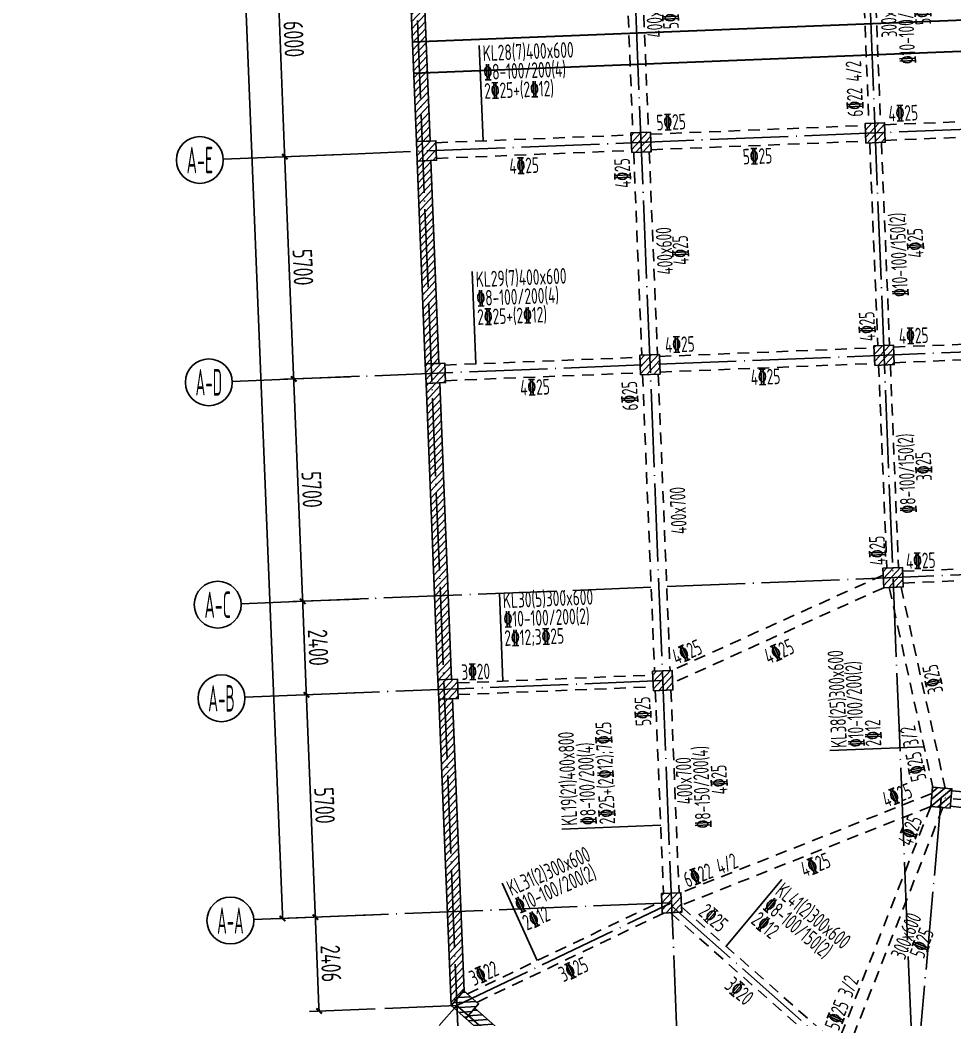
# Model space of a CAD drawing. Header units: millimetres. Extents: x 64473 to 386235, y 427387 to 703525.
# Drawn here: x 173806 to 197727, y 507170 to 532766 of the extents above; entities that cross this region are included whole.
import ezdxf
from ezdxf.enums import TextEntityAlignment as Align

# ---------------------------------------------------------------- set-up
doc = ezdxf.new("R2010")
doc.units = ezdxf.units.MM
doc.header["$LTSCALE"] = 100
doc.header["$PDMODE"] = 35
doc.header["$PDSIZE"] = 200
doc.linetypes.add('3', pattern=[5, 3, -2])
doc.linetypes.add('DOTE', pattern=[2.42, 2, -0.2, 0.02, -0.2])
for name, color, linetype in [('B-TEXT', 7, 'Continuous'), ('COLU', 7, 'Continuous'), ('dote', 253, 'DOTE'), ('h斜线-墙', 7, 'Continuous'), ('h斜线-柱', 7, 'Continuous'), ('L-AXIS', 3, 'Continuous'), ('L-dote', 253, 'DOTE'), ('Q-dote', 253, 'DOTE'), ('WALL', 3, 'Continuous'), ('垂直标注', 31, 'Continuous'), ('垂直钢筋', 27, 'Continuous'), ('梁虚线', 4, '3'), ('水平标注', 2, 'Continuous'), ('水平钢筋', 30, 'Continuous')]:
    doc.layers.add(name, color=color, linetype=linetype)
doc.styles.add('_TCH_AXIS', font='tssdeng.shx', dxfattribs={"width": 0.7, "bigfont": 'tssdchn.shx'})
doc.styles.add('COMPLEX', font='tssdeng.shx', dxfattribs={"width": 0.7, "bigfont": 'tssdchn.shx'})
doc.styles.get("Standard").update_dxf_attribs({"font": 'tssdeng.shx', "width": 0.7, "bigfont": 'tssdchn.shx'})
doc.styles.add('TSSD_Dimension', font='Tssdeng.shx', dxfattribs={"width": 0.7, "bigfont": 'tssdchn.shx'})
doc.dimstyles.new('TSSD_100_100$0', dxfattribs={"dimtxt": 300, "dimasz": 100, "dimexe": 250, "dimexo": 250, "dimgap": 100, "dimtad": 1, "dimdec": 0, "dimzin": 0, "dimdsep": 46, "dimtxsty": 'TSSD_Dimension', "dimblk": '_tsdbk', "dimblk1": '_tsdbk', "dimblk2": '_tsdbk', "dimsah": 1, "dimcen": 0, "dimclrt": 7, "dimadec": 0, "dimazin": 0, "dimtfac": 1, "dimtdec": 0, "dimtix": 1, "dimtmove": 2, "dimatfit": 3, "dimldrblk": '_tsdbk', "dimfxl": 1, "dimtolj": 1, "dimtzin": 0, "dimarcsym": 0})
pattern_1 = [(47.298773, (-467527.32, -323147.44), (-93.332309, 86.128277), [])]
pattern_2 = [(47.298773, (8572.51, -7581.39), (-93.33231, 86.128277), [])]

# ---------------------------------------------------------------- blocks, each defined once
blk = doc.blocks.new('_tsdbk')
blk.add_line((-1, 0), (0, 0))
at = {"const_width": 0.5}
blk.add_lwpolyline([(-0.7, -0.7), (0.7, 0.7)], dxfattribs=at)
blk = doc.blocks.new('*D70')
at = {"layer": 'Defpoints', "color": 0}
for p in [(176580, 671118), (174055, 671016), (183054, 509847)]:
    blk.add_point(p, dxfattribs=at)
at = {"layer": 'L-AXIS', "color": 0, "lineweight": -2}
for p, q in [((176330, 671108), (173806, 671006)), ((180525, 509846), (174059, 670916)), ((182804, 509837), (180279, 509736))]:
    blk.add_line(p, q, dxfattribs=at)
at = {"layer": 'L-AXIS', "color": 0, "lineweight": -2, "xscale": 100, "yscale": 100, "zscale": 100}
for p, rotation in [((174055, 671016), 92.29877300038962), ((180529, 509746), 272.2987730003896)]:
    blk.add_blockref('_tsdbk', p, dxfattribs=dict(at, rotation=rotation))
at = {"layer": 'L-AXIS', "color": 7, "insert": (177642, 590395), "char_height": 500, "attachment_point": 5, "rotation": 272.2988, "style": 'TSSD_Dimension'}
blk.add_mtext('\\A1;161400', dxfattribs=at)
blk = doc.blocks.new('*D85')
at = {"layer": 'Defpoints', "color": 0}
for p in [(182825, 515543), (181371, 509780), (183054, 509847)]:
    blk.add_point(p, dxfattribs=at)
at = {"layer": 'L-AXIS', "color": 0, "lineweight": -2}
for p, q in [((182575, 515533), (180892, 515465)), ((181146, 515375), (181367, 509880)), ((182804, 509837), (181121, 509770))]:
    blk.add_line(p, q, dxfattribs=at)
at = {"layer": 'L-AXIS', "color": 0, "lineweight": -2, "xscale": 100, "yscale": 100, "zscale": 100}
for p, rotation in [((181142, 515475), 92.29877300038962), ((181371, 509780), 272.2987730003896)]:
    blk.add_blockref('_tsdbk', p, dxfattribs=dict(at, rotation=rotation))
at = {"layer": 'L-AXIS', "color": 7, "insert": (181606, 512642), "char_height": 500, "attachment_point": 5, "rotation": 272.2988, "style": 'TSSD_Dimension'}
blk.add_mtext('\\A1;5700', dxfattribs=at)
blk = doc.blocks.new('*D91')
at = {"layer": 'Defpoints', "color": 0}
for p in [(181371, 509780), (183054, 509847), (183150, 507444)]:
    blk.add_point(p, dxfattribs=at)
at = {"layer": 'L-AXIS', "color": 0, "lineweight": -2}
for p, q in [((182804, 509837), (181121, 509770)), ((181463, 507476), (181375, 509680)), ((182900, 507434), (181217, 507366))]:
    blk.add_line(p, q, dxfattribs=at)
at = {"layer": 'L-AXIS', "color": 0, "lineweight": -2, "xscale": 100, "yscale": 100, "zscale": 100}
for p, rotation in [((181371, 509780), 92.29877300038962), ((181467, 507376), 272.2987730003896)]:
    blk.add_blockref('_tsdbk', p, dxfattribs=dict(at, rotation=rotation))
at = {"layer": 'L-AXIS', "color": 7, "insert": (181769, 508592), "char_height": 500, "attachment_point": 5, "rotation": 272.2988, "style": 'TSSD_Dimension'}
blk.add_mtext('\\A1;2406', dxfattribs=at)
blk = doc.blocks.new('_AXISO')
blk.add_circle((0, 0), 0.5)
at = {"layer": 'B-TEXT', "style": 'COMPLEX', "width": 1.450893}
blk.add_attdef('A', text='', height=0.56, dxfattribs=at).set_placement((0.249375, -0.28), (0.749375, -0.28), align=Align.FIT)
blk = doc.blocks.new('*D100')
at = {"layer": 'Defpoints', "color": 0}
for p in [(182271, 529332), (180817, 523569), (182500, 523636)]:
    blk.add_point(p, dxfattribs=at)
at = {"layer": 'L-AXIS', "color": 0, "lineweight": -2}
for p, q in [((182022, 529322), (180339, 529254)), ((180592, 529164), (180813, 523669)), ((182250, 523626), (180567, 523559))]:
    blk.add_line(p, q, dxfattribs=at)
at = {"layer": 'L-AXIS', "color": 0, "lineweight": -2, "xscale": 100, "yscale": 100, "zscale": 100}
for p, rotation in [((180588, 529264), 92.29877300038962), ((180817, 523569), 272.2987730003896)]:
    blk.add_blockref('_tsdbk', p, dxfattribs=dict(at, rotation=rotation))
at = {"layer": 'L-AXIS', "color": 7, "insert": (181052, 526431), "char_height": 500, "attachment_point": 5, "rotation": 272.2988, "style": 'TSSD_Dimension'}
blk.add_mtext('\\A1;5700', dxfattribs=at)
blk = doc.blocks.new('*D101')
at = {"layer": 'Defpoints', "color": 0}
for p in [(182500, 523636), (181046, 517873), (182729, 517941)]:
    blk.add_point(p, dxfattribs=at)
at = {"layer": 'L-AXIS', "color": 0, "lineweight": -2}
for p, q in [((182250, 523626), (180567, 523559)), ((180821, 523469), (181042, 517973)), ((182479, 517931), (180796, 517863))]:
    blk.add_line(p, q, dxfattribs=at)
at = {"layer": 'L-AXIS', "color": 0, "lineweight": -2, "xscale": 100, "yscale": 100, "zscale": 100}
for p, rotation in [((180817, 523569), 92.29877300038962), ((181046, 517873), 272.2987730003896)]:
    blk.add_blockref('_tsdbk', p, dxfattribs=dict(at, rotation=rotation))
at = {"layer": 'L-AXIS', "color": 7, "insert": (181281, 520735), "char_height": 500, "attachment_point": 5, "rotation": 272.2988, "style": 'TSSD_Dimension'}
blk.add_mtext('\\A1;5700', dxfattribs=at)
blk = doc.blocks.new('*D102')
at = {"layer": 'Defpoints', "color": 0}
for p in [(182729, 517941), (182825, 515543), (181142, 515475)]:
    blk.add_point(p, dxfattribs=at)
at = {"layer": 'L-AXIS', "color": 0, "lineweight": -2}
for p, q in [((182479, 517931), (180796, 517863)), ((181050, 517773), (181138, 515575)), ((182575, 515533), (180892, 515465))]:
    blk.add_line(p, q, dxfattribs=at)
at = {"layer": 'L-AXIS', "color": 0, "lineweight": -2, "xscale": 100, "yscale": 100, "zscale": 100}
for p, rotation in [((181046, 517873), 92.29877300038962), ((181142, 515475), 272.2987730003896)]:
    blk.add_blockref('_tsdbk', p, dxfattribs=dict(at, rotation=rotation))
at = {"layer": 'L-AXIS', "color": 7, "insert": (181444, 516688), "char_height": 500, "attachment_point": 5, "rotation": 272.2988, "style": 'TSSD_Dimension'}
blk.add_mtext('\\A1;2400', dxfattribs=at)
blk = doc.blocks.new('*D104')
at = {"layer": 'Defpoints', "color": 0}
for p in [(182031, 535327), (182271, 529332), (180588, 529264)]:
    blk.add_point(p, dxfattribs=at)
at = {"layer": 'L-AXIS', "color": 0, "lineweight": -2}
for p, q in [((181781, 535317), (180098, 535249)), ((180352, 535159), (180584, 529364)), ((182022, 529322), (180339, 529254))]:
    blk.add_line(p, q, dxfattribs=at)
at = {"layer": 'L-AXIS', "color": 0, "lineweight": -2, "xscale": 100, "yscale": 100, "zscale": 100}
for p, rotation in [((180348, 535259), 92.29877300038962), ((180588, 529264), 272.2987730003896)]:
    blk.add_blockref('_tsdbk', p, dxfattribs=dict(at, rotation=rotation))
at = {"layer": 'L-AXIS', "color": 7, "insert": (180818, 532276), "char_height": 500, "attachment_point": 5, "rotation": 272.2988, "style": 'TSSD_Dimension'}
blk.add_mtext('\\A1;6000', dxfattribs=at)
blk = doc.blocks.new('1')
at = {"layer": 'dote', "ltscale": 10}
blk.add_line((458698, 592855), (587451, 458371), dxfattribs=at)
blk = doc.blocks.new('后浇带现场')
at = {"color": 6, "lineweight": 30}
for points in [[(662200, 674230), (718557, 674230), (718557, 624270), (707583, 624270), (707286, 620897), (700215, 616964), (698139, 620873), (664797, 619534)], [(662200, 673430), (717757, 673430), (717757, 625070), (706851, 625070), (706526, 621390), (700538, 618060), (698609, 621692), (664765, 620333)]]:
    blk.add_lwpolyline(points, dxfattribs=at)
at = {"layer": 'Q-dote', "ltscale": 10}
blk.add_line((659263, 761135), (666731, 575100), dxfattribs=at)
at = {"color": 1, "lineweight": 30, "rotation": 318.5460777723208}
blk.add_blockref('1', (-77006, 620463), dxfattribs=at)

msp = doc.modelspace()

# ---------------------------------------------------------------- hatches: boundary and pattern name
at = {"layer": 'h斜线-墙'}
h = msp.add_hatch(dxfattribs=at)
h.set_pattern_fill('ANSI31', color=256, scale=40, angle=2.29877, style=0)
h.set_pattern_definition(pattern_2)
h.paths.add_polyline_path([(183736.8, 535145.2), (184086.5, 535159.3), (184307.1, 529663.7), (183957.4, 529649.7)])
h = msp.add_hatch(dxfattribs=at)
h.set_pattern_fill('ANSI31', color=256, scale=40, angle=2.29877, style=0)
h.set_pattern_definition(pattern_2)
h.paths.add_polyline_path([(183977.5, 529150.1), (184327.2, 529164.1), (184535.7, 523968.3), (184186, 523954.3)])
h = msp.add_hatch(dxfattribs=at)
h.set_pattern_fill('ANSI31', color=256, scale=40, angle=2.29877, style=0)
h.set_pattern_definition(pattern_2)
h.paths.add_polyline_path([(184206.1, 523454.7), (184555.8, 523468.7), (184860.6, 515874.8), (184510.9, 515860.8)])
h = msp.add_hatch(dxfattribs=at)
h.set_pattern_fill('ANSI31', color=256, scale=40, angle=2.29877, style=0)
h.set_pattern_definition(pattern_2)
h.paths.add_polyline_path([(184845.9, 507516.9), (184531, 515361.2), (184880.7, 515375.2), (185181.3, 507887.8), (185176.9, 507891.6)])
h = msp.add_hatch(dxfattribs=at)
h.set_pattern_fill('ANSI31', color=256, scale=40, angle=-41.45462, style=0)
h.set_pattern_definition([(3.545377, (8572.51, -7581.39), (-7.853556, 126.75694), [])])
h.paths.add_polyline_path([(185220.6, 507185.9), (190871.7, 502194.2), (191103.4, 502456.5), (185452.3, 507448.2)])
at = {"layer": 'h斜线-柱'}
h = msp.add_hatch(dxfattribs=at)
h.set_pattern_fill('ANSI31', color=256, scale=40, angle=2.29877, style=0)
h.set_pattern_definition(pattern_1)
h.paths.add_polyline_path([(195468.2, 529611.3), (195967.8, 529631.4), (195947.7, 530131), (195448.1, 530110.9)])
h = msp.add_hatch(dxfattribs=at)
h.set_pattern_fill('ANSI31', color=256, scale=40, angle=2.29877, style=0)
h.set_pattern_definition(pattern_1)
h.paths.add_polyline_path([(189473, 529370.7), (189972.6, 529390.7), (189952.6, 529890.3), (189453, 529870.3)])
h = msp.add_hatch(dxfattribs=at)
h.set_pattern_fill('ANSI31', color=256, scale=40, angle=2.29877, style=0)
h.set_pattern_definition(pattern_1)
h.paths.add_polyline_path([(183977.5, 529150.1), (184477.1, 529170.1), (184457, 529669.7), (183957.4, 529649.7)])
h = msp.add_hatch(dxfattribs=at)
h.set_pattern_fill('ANSI31', color=256, scale=40, angle=2.29877, style=0)
h.set_pattern_definition(pattern_1)
h.paths.add_polyline_path([(189701.7, 523675.3), (190201.3, 523695.3), (190181.2, 524194.9), (189681.6, 524174.9)])
h = msp.add_hatch(dxfattribs=at)
h.set_pattern_fill('ANSI31', color=256, scale=40, angle=2.29877, style=0)
h.set_pattern_definition(pattern_1)
h.paths.add_polyline_path([(195696.8, 523915.9), (196196.4, 523936), (196176.4, 524435.6), (195676.8, 524415.5)])
h = msp.add_hatch(dxfattribs=at)
h.set_pattern_fill('ANSI31', color=256, scale=40, angle=2.29877, style=0)
h.set_pattern_definition(pattern_1)
h.paths.add_polyline_path([(184206.1, 523454.7), (184705.7, 523474.7), (184685.6, 523974.3), (184186, 523954.3)])
h = msp.add_hatch(dxfattribs=at)
h.set_pattern_fill('ANSI31', color=256, scale=40, angle=2.29877, style=0)
h.set_pattern_definition(pattern_1)
h.paths.add_polyline_path([(195925.5, 518220.5), (196425.1, 518240.6), (196405, 518740.2), (195905.4, 518720.1)])
h = msp.add_hatch(dxfattribs=at)
h.set_pattern_fill('ANSI31', color=256, scale=40, angle=2.29877, style=0)
h.set_pattern_definition(pattern_1)
h.paths.add_polyline_path([(190026.6, 515581.8), (190526.2, 515601.8), (190506.1, 516101.4), (190006.5, 516081.4)])
h = msp.add_hatch(dxfattribs=at)
h.set_pattern_fill('ANSI31', color=256, scale=40, angle=2.29877, style=0)
h.set_pattern_definition(pattern_1)
h.paths.add_polyline_path([(184531, 515361.2), (185030.6, 515381.2), (185010.5, 515880.8), (184510.9, 515860.8)])
h = msp.add_hatch(dxfattribs=at)
h.set_pattern_fill('ANSI31', color=256, scale=40, angle=-5.06835, style=0)
h.set_pattern_definition([(39.931646, (-467527.32, -323147.44), (-81.517904, 97.384965), [])])
h.paths.add_polyline_path([(197129.5, 512614.3), (197627.6, 512570.1), (197671.7, 513068.2), (197173.7, 513112.3)])
h = msp.add_hatch(dxfattribs=at)
h.set_pattern_fill('ANSI31', color=256, scale=40, angle=2.29877, style=0)
h.set_pattern_definition([(47.298773, (-467530.67, -323063.83), (-93.332309, 86.128277), [])])
h.paths.add_polyline_path([(190255.2, 509886.4), (190754.8, 509906.4), (190734.7, 510406), (190235.1, 510386)])
h = msp.add_hatch(dxfattribs=at)
h.set_pattern_fill('ANSI31', color=256, scale=40, angle=-41.45462, style=0)
h.set_pattern_definition([(3.545377, (-467527.32, -323147.44), (-7.853556, 126.75694), [])])
h.paths.add_polyline_path([(184845.9, 507516.9), (185220.6, 507185.9), (185551.6, 507560.6), (185176.9, 507891.6)])

# ---------------------------------------------------------------- linework, layer by layer
at = {"layer": 'COLU'}
for points in [[(195468.2, 529611.3), (195967.8, 529631.4), (195947.7, 530131), (195448.1, 530110.9)], [(189473, 529370.7), (189972.6, 529390.7), (189952.6, 529890.3), (189453, 529870.3)], [(183977.5, 529150.1), (184477.1, 529170.1), (184457, 529669.7), (183957.4, 529649.7)], [(189701.7, 523675.3), (190201.3, 523695.3), (190181.2, 524194.9), (189681.6, 524174.9)], [(195696.8, 523915.9), (196196.4, 523936), (196176.4, 524435.6), (195676.8, 524415.5)], [(184206.1, 523454.7), (184705.7, 523474.7), (184685.6, 523974.3), (184186, 523954.3)], [(195925.5, 518220.5), (196425.1, 518240.6), (196405, 518740.2), (195905.4, 518720.1)], [(190026.6, 515581.8), (190526.2, 515601.8), (190506.1, 516101.4), (190006.5, 516081.4)], [(184531, 515361.2), (185030.6, 515381.2), (185010.5, 515880.8), (184510.9, 515860.8)], [(197129.5, 512614.3), (197627.6, 512570.1), (197671.7, 513068.2), (197173.7, 513112.3)], [(190255.2, 509886.4), (190754.8, 509906.4), (190734.7, 510406), (190235.1, 510386)], [(184845.9, 507516.9), (185220.6, 507185.9), (185551.6, 507560.6), (185176.9, 507891.6)]]:
    msp.add_lwpolyline(points, close=True, dxfattribs=at)
at = {"layer": 'L-AXIS'}
for p, q in [((179012.2, 529201), (182271.4, 529331.8)), ((179240.8, 523505.5), (182500, 523636.4)), ((179469.4, 517810.1), (182728.6, 517941)), ((179565.7, 515412.1), (182824.9, 515542.9)), ((179794.3, 509716.6), (183053.5, 509847.5))]:
    msp.add_line(p, q, dxfattribs=at)
at = {"layer": 'L-dote', "ltscale": 10}
for p, q in [((197411.7, 487429.9), (189943.7, 673465)), ((183948.6, 673224.4), (191416.5, 487189.3)), ((178353.1, 672999.8), (185821, 486964.6)), ((215244.2, 530655.4), (182271.4, 529331.8)), ((209076, 524703.2), (182500, 523636.4)), ((209304.6, 519007.8), (182728.6, 517941)), ((190266.3, 515841.6), (182824.9, 515542.9)), ((197400.6, 512841.2), (195617.7, 492738.7)), ((300944.2, 503657.9), (197400.6, 512841.2)), ((190495, 510146.2), (182460.9, 509823.7)), ((184996, 507517.8), (190495, 510146.2)), ((190498.3, 510062.6), (203197.4, 498845.3)), ((182942.1, 505192.6), (184996, 507517.8)), ((184996, 507517.8), (183150, 507443.7)), ((184996, 507517.8), (199523.1, 494685.7))]:
    msp.add_line(p, q, dxfattribs=at)
at = {"layer": 'WALL'}
for points in [[(183736.8, 535145.2), (184086.5, 535159.3), (184307.1, 529663.7), (183957.4, 529649.7)], [(183977.5, 529150.1), (184327.2, 529164.1), (184535.7, 523968.3), (184186, 523954.3)], [(184206.1, 523454.7), (184555.8, 523468.7), (184860.6, 515874.8), (184510.9, 515860.8)], [(184845.9, 507516.9), (184531, 515361.2), (184880.7, 515375.2), (185181.3, 507887.8), (185176.9, 507891.6)]]:
    msp.add_lwpolyline(points, close=True, dxfattribs=at)
msp.add_lwpolyline([(185220.6, 507185.9), (190871.7, 502194.2), (191103.4, 502456.5), (185452.3, 507448.2), (185220.6, 507185.9)], dxfattribs=at)
at = {"layer": '垂直标注'}
for p, q in [((196961.9, 514143.1), (194549, 514048.2)), ((187681.9, 512034.1), (190214.9, 512135.8)), ((193317.4, 510746), (191893.9, 509033))]:
    msp.add_line(p, q, dxfattribs=at)
at = {"layer": '梁虚线'}
for p, q in [((195327.4, 535611.3), (195548, 530115.7)), ((195627.2, 535621.8), (195847.9, 530126.2)), ((189282.3, 535368.9), (189502.9, 529873.3)), ((189682, 535382.9), (189902.7, 529887.3)), ((195950.8, 530081.1), (200597, 530267.6)), ((189955.6, 529840.4), (195451.2, 530061)), ((195964.8, 529681.3), (200611, 529867.8)), ((184460.1, 529619.8), (189456, 529820.4)), ((189969.6, 529440.6), (195465.1, 529661.3)), ((195568.1, 529616.1), (195776.7, 524420.3)), ((195867.9, 529626.6), (196076.5, 524430.8)), ((184474, 529220), (189470, 529420.6)), ((189522.9, 529373.7), (189731.5, 524177.9)), ((189922.7, 529387.7), (190131.3, 524191.9)), ((196179.4, 524385.7), (200825.7, 524572.2)), ((190184.3, 524145), (195679.8, 524365.6)), ((184688.7, 523924.4), (189684.6, 524124.9)), ((190198.2, 523745.2), (195693.8, 523965.8)), ((196193.4, 523985.9), (200839.6, 524172.4)), ((184702.6, 523524.6), (189698.6, 523725.2)), ((189751.6, 523678.3), (190056.4, 516084.4)), ((190151.3, 523692.3), (190456.2, 516098.4)), ((195796.7, 523920.7), (196005.3, 518724.9)), ((196096.5, 523931.2), (196305.1, 518735.4)), ((196409.8, 518640.3), (201056, 518826.8)), ((195912.5, 518543.8), (190505.7, 516101.4)), ((196420.3, 518340.5), (201066.5, 518527)), ((195925.5, 518220.5), (190519.1, 515778.3)), ((196067.2, 518226.8), (197188, 513110.8)), ((196372, 518237.4), (197501.1, 513083.4)), ((185015.3, 515780.9), (190011.3, 515981.5)), ((185025.8, 515481.1), (190021.8, 515681.7)), ((190076.5, 515584.8), (190285.1, 510388)), ((190476.2, 515598.8), (190684.8, 510404)), ((197159.2, 512948.7), (190734.7, 510406)), ((197667.1, 513018.4), (205187.8, 512351.4)), ((197129.5, 512614.3), (190747.5, 510088.4)), ((197129.9, 512619), (194797.1, 506665.7)), ((197439.5, 512586.8), (195046.2, 506478.9)), ((197632.2, 512619.9), (205152.7, 511952.9)), ((185265.9, 507813), (190242.9, 510192)), ((185510.1, 507597.3), (190303.2, 509888.3)), ((190461.8, 509894.7), (194475.4, 506349.4)), ((190749.4, 510040.9), (194674, 506574.3)), ((184931.3, 507653.1), (184991.7, 507682))]:
    msp.add_line(p, q, dxfattribs=at)
at = {"layer": '水平标注'}
for p, q in [((185567.6, 532110.7), (185665.7, 529668.2)), ((185389.6, 526318.1), (185484.4, 523956.3)), ((186083.5, 518093.2), (186174.5, 515827.5)), ((186158, 510648.5), (187050.1, 508665.9))]:
    msp.add_line(p, q, dxfattribs=at)

# ---------------------------------------------------------------- block references
at = {"color": 3, "lineweight": 30}
msp.add_blockref('后浇带现场', (-480910.3, -88135.4), dxfattribs=at)
at = {"layer": 'L-AXIS'}
ref = msp.add_blockref('_AXISO', (178412.7, 529176.9), dxfattribs=dict(at, xscale=1199.999999999997, yscale=1200, zscale=1200, rotation=359.999645787379))
ref.add_attrib('A', 'A-E', dxfattribs={"color": 7, "height": 678.82, "rotation": 359.99965, "style": '_TCH_AXIS', "width": 0.333333}).set_placement((178073.3, 528837.5), (178752.1, 528837.5), align=Align.FIT)
ref = msp.add_blockref('_AXISO', (178641.3, 523481.5), dxfattribs=dict(at, xscale=1199.999999999997, yscale=1200, zscale=1200, rotation=359.999645787379))
ref.add_attrib('A', 'A-D', dxfattribs={"color": 7, "height": 678.82, "rotation": 359.99965, "style": '_TCH_AXIS', "width": 0.328125}).set_placement((178301.9, 523142.1), (178980.7, 523142.1), align=Align.FIT)
ref = msp.add_blockref('_AXISO', (178869.9, 517786.1), dxfattribs=dict(at, xscale=1199.999999999997, yscale=1200, zscale=1200, rotation=359.999645787379))
ref.add_attrib('A', 'A-C', dxfattribs={"color": 7, "height": 678.82, "rotation": 359.99965, "style": '_TCH_AXIS', "width": 0.33871}).set_placement((178530.5, 517446.7), (179209.3, 517446.6), align=Align.FIT)
ref = msp.add_blockref('_AXISO', (178966.2, 515388), dxfattribs=dict(at, xscale=1199.999999999997, yscale=1200, zscale=1200, rotation=359.999645787379))
ref.add_attrib('A', 'A-B', dxfattribs={"color": 7, "height": 678.82, "rotation": 359.99965, "style": '_TCH_AXIS', "width": 0.328125}).set_placement((178626.8, 515048.6), (179305.6, 515048.6), align=Align.FIT)
ref = msp.add_blockref('_AXISO', (179194.8, 509692.6), dxfattribs=dict(at, xscale=1199.999999999997, yscale=1200, zscale=1200, rotation=359.999645787379))
ref.add_attrib('A', 'A-A', dxfattribs={"color": 7, "height": 678.82, "rotation": 359.99965, "style": '_TCH_AXIS', "width": 0.323077}).set_placement((178855.4, 509353.2), (179534.2, 509353.2), align=Align.FIT)

# ---------------------------------------------------------------- texts
at = {"layer": '垂直标注', "width": 0.65}
for s, height, rotation, p in [('KL38(25)300x600', 403, 92.29878, (194986.2, 514126.1)), ('%%13210-100/200(2)', 402, 92.29878, (195425.8, 514144.1)), ('2%%13325+(2%%13212);7%%13325', 401, 92.29882, (189047.8, 512169.6)), ('2%%13212', 401, 92.29878, (195865.5, 514162.1)), ('KL19(21)400x800', 403, 92.29882, (188081.3, 512130.8)), ('%%1328-100/200(4)', 402, 92.29882, (188564.6, 512150.2)), ('KL41(2)300x600', 403, 320.27608, (193121.8, 510384.6)), ('%%1328-100/150(2)', 402, 320.27608, (192812.7, 510012.6)), ('2%%13212', 401, 320.27608, (192503.7, 509640.7))]:
    msp.add_text(s, height=height, rotation=rotation, dxfattribs=at).set_placement(p)
at = {"layer": '垂直钢筋', "color": 0, "width": 0.65}
for s, rotation, p in [('%%13210-100/150(2)', 92.29875, (196740.1, 531644)), ('400x600', 92.29875, (190273.1, 532322)), ('300x700', 92.29875, (196272.4, 532325.5)), ('5%%13325', 92.29874, (190681.1, 532540.4)), ('5%%13325', 92.29875, (197140.2, 532646.6)), ('6%%13322 4/2', 92.29875, (195404.1, 530295)), ('4%%13325', 92.29875, (189451.4, 528471.7)), ('%%13210-100/150(2)', 92.29878, (196552.3, 525678.7)), ('400x600', 92.29878, (190532.1, 526250.2)), ('4%%13325', 92.29878, (196952.4, 526681.3)), ('4%%13325', 92.29874, (190937.6, 526496.6)), ('4%%13325', 92.29878, (195716.2, 524544)), ('6%%13325', 92.29878, (189637.5, 522766.4)), ('%%1328-100/150(2)', 92.29878, (196755.1, 520128)), ('3%%13325', 92.29878, (197161.6, 520963.2)), ('400x700', 92.29874, (190887.4, 519601.4)), ('4%%13325', 92.29878, (195977.1, 518801)), ('3%%13325', 102.35701, (197456.9, 515554.7)), ('5%%13325', 92.29874, (189973.6, 514684.9)), ('5%%13325 3/2', 102.35701, (197027.3, 513313)), ('%%1328-150/200(4)', 92.29882, (191503.6, 512061.7)), ('400x700', 92.29882, (191038.5, 512678.6)), ('4%%13325', 92.29874, (191926.2, 512932.1)), ('4%%13325', 68.42483, (196649.2, 511576.4)), ('2%%13325', 318.54538, (191155.7, 509859.2)), ('300x600', 68.42483, (196465.9, 508665.9)), ('5%%13325', 68.42483, (196950.6, 508696.1)), ('3%%13320', 318.54538, (191819.7, 507980.9)), ('5%%13325 3/2', 68.42483, (194775, 506847.4))]:
    msp.add_text(s, height=400, rotation=rotation, dxfattribs=at).set_placement(p)
at = {"layer": '水平标注', "width": 0.65}
for s, height, rotation, p in [('KL28(7)400x600', 403, 2.2987, (185664.3, 531711.2)), ('%%1328-100/200(4)', 402, 2.2987, (185683.7, 531228)), ('2%%13325+(2%%13212)', 401, 2.2987, (185703.1, 530744.8)), ('KL29(7)400x600', 403, 2.29884, (185486.3, 525918.7)), ('%%1328-100/200(4)', 402, 2.29884, (185505.7, 525435.5)), ('2%%13325+(2%%13212)', 401, 2.29884, (185525.1, 524952.3)), ('KL30(5)300x600', 403, 2.29876, (186180.2, 517693.8)), ('%%13210-100/200(2)', 402, 2.29876, (186199.6, 517210.6)), ('2%%13212;3%%13325', 401, 2.29876, (186219, 516727.4)), ('KL31(2)300x600', 403, 24.22429, (186396.9, 510314.1)), ('%%13210-100/200(2)', 402, 24.22429, (186595.3, 509873)), ('2%%13212', 401, 24.22429, (186793.7, 509432))]:
    msp.add_text(s, height=height, rotation=rotation, dxfattribs=at).set_placement(p)
at = {"layer": '水平钢筋', "color": 0, "width": 0.65}
for s, rotation, p in [('4%%13325', 2.29876, (196055, 530164.2)), ('5%%13325', 2.2987, (190112.8, 529934.4)), ('5%%13325', 2.2987, (192325.6, 529061.5)), ('4%%13325', 2.2987, (186345.6, 528821.1)), ('4%%13325', 2.2988, (196321.8, 524462.6)), ('4%%13325', 2.29876, (190333.1, 524239)), ('4%%13325', 2.29876, (192528.7, 523408.8)), ('4%%13325', 2.29884, (186623.4, 523143.6)), ('4%%13325', 2.29878, (196503, 518699.6)), ('4%%13325', 24.10018, (190622.4, 516237.3)), ('4%%13325', 24.10018, (192980.5, 516251.3)), ('3%%13320', 2.29876, (185116.4, 515854.7)), ('4%%13325', 21.92818, (195993.5, 512580)), ('6%%13322 4/2', 21.92818, (190901.9, 510529.8)), ('4%%13325', 21.92818, (193900.5, 510794.1)), ('3%%13322', 24.22429, (185431.9, 508009.6)), ('3%%13325', 24.22429, (187722.5, 508108.4))]:
    msp.add_text(s, height=400, rotation=rotation, dxfattribs=at).set_placement(p)

# ---------------------------------------------------------------- dimensions: what is measured, and where the dimension line sits
at = {"layer": 'L-AXIS'}
for base, p1, p2, picture, middle in [((174055.4, 671016.3), (183053.5, 509847.5), (176579.7, 671117.6), '*D70', (177642, 590395.2)), ((180588.4, 529264.2), (182030.7, 535327), (182271.4, 529331.8), '*D104', (180817.8, 532275.9)), ((180817.1, 523568.8), (182271.4, 529331.8), (182500, 523636.4), '*D100', (181052.5, 526430.6)), ((181045.7, 517873.4), (182500, 523636.4), (182728.6, 517941), '*D101', (181281.1, 520735.1)), ((181142, 515475.3), (182728.6, 517941), (182824.9, 515542.9), '*D102', (181443.6, 516688.4)), ((181370.6, 509779.9), (182824.9, 515542.9), (183053.5, 509847.5), '*D85', (181606, 512641.7)), ((181370.6, 509779.9), (183150, 507443.7), (183053.5, 509847.5), '*D91', (181768.6, 508592.1))]:
    dim = msp.add_linear_dim(base=base, p1=p1, p2=p2, angle=92.29877, dimstyle='TSSD_100_100$0', override={"dimtxt": 500}, dxfattribs=at)
    dim.commit()
    dim.dimension.update_dxf_attribs({"geometry": picture, "text_midpoint": middle})

doc.saveas('drawing.dxf')
